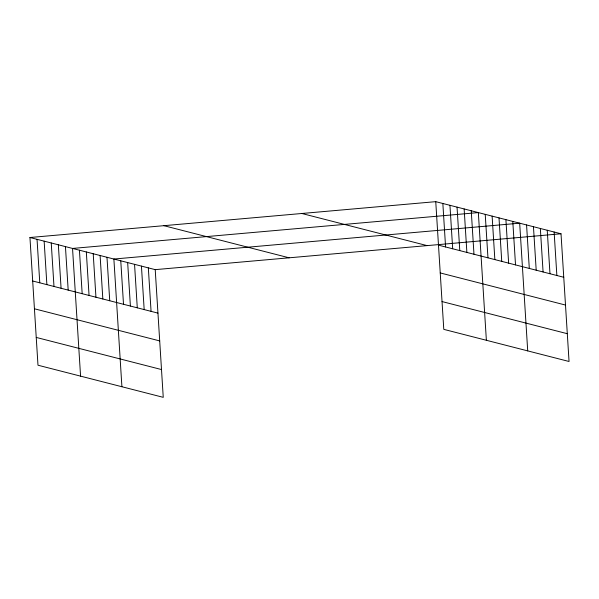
<?xml version="1.0" encoding="UTF-8"?>
<svg xmlns="http://www.w3.org/2000/svg" width="599" height="599" viewBox="0 0 599 599"><rect width="100%" height="100%" fill="white"/><g stroke="black" fill="none" stroke-linecap="round" stroke-linejoin="round"><path stroke-width="0.9" d="M29.95 237.511L155.216 269.64L163.25 397.339L37.984 365.218L29.95 237.511L435.75 201.661L561.016 233.782L569.05 361.489L443.784 329.36L435.75 201.661M155.216 269.64L561.016 233.782M438.483 245.141L563.749 277.27M301.836 213.491L427.102 245.612M440.235 272.934L565.501 305.056M163.864 225.681L289.13 257.81M442.032 301.567L567.298 333.695M32.683 280.998L157.956 313.12M34.435 308.792L159.701 340.913M36.239 337.424L161.505 369.553M554.127 232.015L556.86 275.503M547.239 230.248L549.972 273.736M540.343 228.481L543.083 271.968M533.454 226.714L536.195 270.201M526.566 224.947L529.299 268.434M527.712 350.887L519.677 223.18L113.877 259.038L121.911 386.744M512.789 221.413L515.522 264.9M505.9 219.646L508.633 263.133M499.004 217.879L501.745 261.366M492.116 216.112L494.856 259.599M485.227 214.345L487.96 257.832M486.373 340.284L478.339 212.578L72.539 248.435L80.573 376.142M471.241 210.758L473.974 254.246M464.143 208.939L466.876 252.426M457.044 207.119L459.777 250.599M449.946 205.3L452.679 248.78M442.848 203.48L445.581 246.96M148.327 267.873L151.068 311.353M141.439 266.106L144.172 309.593M134.55 264.339L137.283 307.826M127.662 262.572L130.395 306.059M120.766 260.805L123.506 304.292M106.989 257.271L109.729 300.758M100.1 255.503L102.833 298.991M93.212 253.736L95.945 297.224M86.323 251.969L89.056 295.457M79.427 250.202L82.168 293.69M65.441 246.616L68.181 290.103M58.343 244.796L61.083 288.276M51.244 242.977L53.985 286.457M44.146 241.157L46.879 284.637M37.048 239.33L39.781 282.818"/></g></svg>
